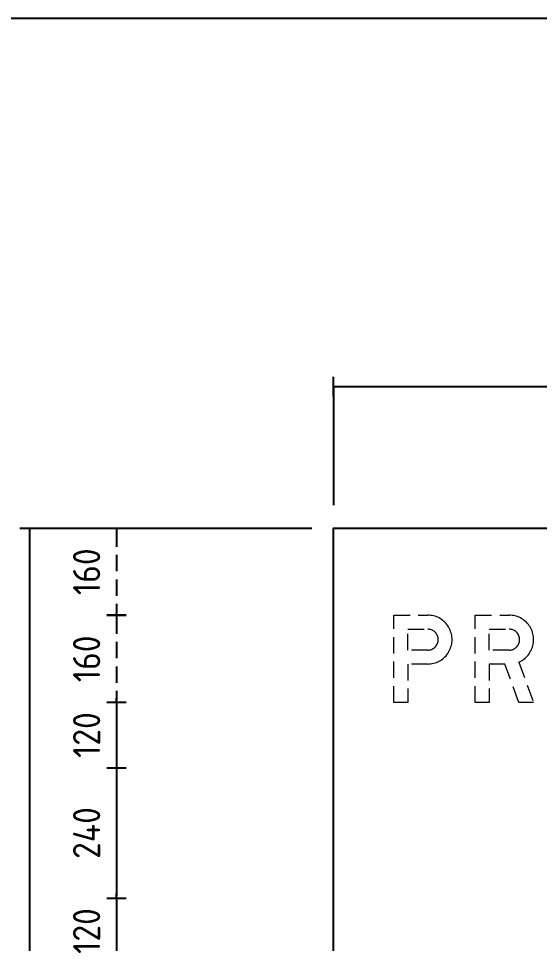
# Model space of a CAD drawing. Extents: x 0 to 420, y 0 to 297.
# Drawn here: x 163.4 to 211.3, y 207.5 to 292.5 of the extents above; entities that cross this region are included whole.
import ezdxf
from ezdxf.enums import TextEntityAlignment as Align

# ---------------------------------------------------------------- set-up
doc = ezdxf.new("R2010")
doc.units = 0
doc.header["$LTSCALE"] = 12
doc.header["$MEASUREMENT"] = 0
doc.header["$PDSIZE"] = 4
doc.linetypes.add('HIDDEN2', pattern=[0.1875, 0.125, -0.0625])
doc.layers.get('0').update_dxf_attribs({"linetype": 'CONTINUOUS'})
doc.layers.get('DEFPOINTS').update_dxf_attribs({"linetype": 'CONTINUOUS'})
for name, color, linetype in [('L25', 1, 'CONTINUOUS'), ('L35', 3, 'CONTINUOUS'), ('T25', 1, 'CONTINUOUS'), ('TBLK18', 4, 'CONTINUOUS'), ('TBLK25', 1, 'CONTINUOUS'), ('TBLK35', 3, 'CONTINUOUS'), ('TBLK50', 7, 'CONTINUOUS')]:
    doc.layers.add(name, color=color, linetype=linetype)
doc.styles.add('ISO', font='iso')
doc.dimstyles.new('SIGNSDIM-20', dxfattribs={"dimtxt": 2.5, "dimasz": 0.2, "dimexe": 1.5, "dimexo": 2, "dimgap": 1.5, "dimtad": 1, "dimdec": 0, "dimlfac": 20, "dimrnd": 1, "dimdsep": 46, "dimlunit": 6, "dimtxsty": 'ISO', "dimblk": 'SGNDIM', "dimcen": 2.5, "dimse1": 1, "dimse2": 1, "dimadec": 0, "dimazin": 0, "dimtfac": 1, "dimtdec": 0, "dimtix": 1, "dimtmove": 0, "dimatfit": 3, "dimldrblk": 'SGNDIM', "dimfxl": 0, "dimtolj": 1, "dimtzin": 0, "dimarcsym": 0})

# ---------------------------------------------------------------- blocks, each defined once
blk = doc.blocks.new('SGNDIM')
for p, q in [((0, 4.5), (0, -4.5)), ((0, 0), (-1, 0))]:
    blk.add_line(p, q)
blk = doc.blocks.new('*D41')
at = {"layer": 'DEFPOINTS', "color": 0}
for p in [(200.393, 245.688), (164.393, 163.688), (200.393, 163.688)]:
    blk.add_point(p, dxfattribs=at)
at = {"layer": 'T25', "color": 0, "lineweight": -2}
blk.add_line((164.393, 245.488), (164.393, 163.888), dxfattribs=at)
at = {"layer": 'T25', "color": 0, "lineweight": -2, "xscale": 0.2, "yscale": 0.2, "zscale": 0.2}
for p, rotation in [((164.393, 245.688), 90), ((164.393, 163.688), 270)]:
    blk.add_blockref('SGNDIM', p, dxfattribs=dict(at, rotation=rotation))
at = {"layer": 'T25', "color": 0, "insert": (161.455, 204.688), "char_height": 2.5, "attachment_point": 5, "rotation": 90, "style": 'ISO'}
blk.add_mtext('\\A1;1,640', dxfattribs=at)
blk = doc.blocks.new('*D51')
at = {"layer": 'DEFPOINTS', "color": 0, "linetype": 'HIDDEN2'}
for p in [(200.393, 245.688), (172.393, 237.688), (200.393, 237.688)]:
    blk.add_point(p, dxfattribs=at)
at = {"layer": 'T25', "color": 0, "linetype": 'HIDDEN2', "lineweight": -2}
blk.add_line((172.393, 245.488), (172.393, 237.888), dxfattribs=at)
at = {"layer": 'T25', "color": 0, "linetype": 'HIDDEN2', "lineweight": -2, "xscale": 0.2, "yscale": 0.2, "zscale": 0.2}
for p, rotation in [((172.393, 245.688), 90), ((172.393, 237.688), 270)]:
    blk.add_blockref('SGNDIM', p, dxfattribs=dict(at, rotation=rotation))
at = {"layer": 'T25', "color": 0, "linetype": 'HIDDEN2', "insert": (169.643, 241.688), "char_height": 2.5, "attachment_point": 5, "rotation": 90, "style": 'ISO'}
blk.add_mtext('\\A1;160', dxfattribs=at)
blk = doc.blocks.new('*D50')
at = {"layer": 'DEFPOINTS', "color": 0, "linetype": 'HIDDEN2'}
for p in [(200.393, 237.688), (172.393, 229.688), (200.393, 229.688)]:
    blk.add_point(p, dxfattribs=at)
at = {"layer": 'T25', "color": 0, "linetype": 'HIDDEN2', "lineweight": -2}
blk.add_line((172.393, 237.488), (172.393, 229.888), dxfattribs=at)
at = {"layer": 'T25', "color": 0, "linetype": 'HIDDEN2', "lineweight": -2, "xscale": 0.2, "yscale": 0.2, "zscale": 0.2}
for p, rotation in [((172.393, 237.688), 90), ((172.393, 229.688), 270)]:
    blk.add_blockref('SGNDIM', p, dxfattribs=dict(at, rotation=rotation))
at = {"layer": 'T25', "color": 0, "linetype": 'HIDDEN2', "insert": (169.643, 233.688), "char_height": 2.5, "attachment_point": 5, "rotation": 90, "style": 'ISO'}
blk.add_mtext('\\A1;160', dxfattribs=at)
blk = doc.blocks.new('*D49')
at = {"layer": 'DEFPOINTS', "color": 0}
for p in [(200.393, 229.688), (172.393, 223.688), (200.393, 223.688)]:
    blk.add_point(p, dxfattribs=at)
at = {"layer": 'T25', "color": 0, "lineweight": -2}
for p, q in [((172.393, 229.888), (172.393, 230.088)), ((172.393, 229.688), (172.393, 223.688)), ((172.393, 223.488), (172.393, 223.288))]:
    blk.add_line(p, q, dxfattribs=at)
at = {"layer": 'T25', "color": 0, "lineweight": -2, "xscale": 0.2, "yscale": 0.2, "zscale": 0.2}
for p, rotation in [((172.393, 229.688), 270), ((172.393, 223.688), 90)]:
    blk.add_blockref('SGNDIM', p, dxfattribs=dict(at, rotation=rotation))
at = {"layer": 'T25', "color": 0, "insert": (169.643, 226.688), "char_height": 2.5, "attachment_point": 5, "rotation": 90, "style": 'ISO'}
blk.add_mtext('\\A1;120', dxfattribs=at)
blk = doc.blocks.new('*D48')
at = {"layer": 'DEFPOINTS', "color": 0}
for p in [(200.393, 223.688), (172.393, 211.688), (200.393, 211.688)]:
    blk.add_point(p, dxfattribs=at)
at = {"layer": 'T25', "color": 0, "lineweight": -2}
blk.add_line((172.393, 223.488), (172.393, 211.888), dxfattribs=at)
at = {"layer": 'T25', "color": 0, "lineweight": -2, "xscale": 0.2, "yscale": 0.2, "zscale": 0.2}
for p, rotation in [((172.393, 223.688), 90), ((172.393, 211.688), 270)]:
    blk.add_blockref('SGNDIM', p, dxfattribs=dict(at, rotation=rotation))
at = {"layer": 'T25', "color": 0, "insert": (169.643, 217.688), "char_height": 2.5, "attachment_point": 5, "rotation": 90, "style": 'ISO'}
blk.add_mtext('\\A1;240', dxfattribs=at)
blk = doc.blocks.new('*D47')
at = {"layer": 'DEFPOINTS', "color": 0}
for p in [(200.393, 211.688), (172.393, 205.688), (200.393, 205.688)]:
    blk.add_point(p, dxfattribs=at)
at = {"layer": 'T25', "color": 0, "lineweight": -2}
for p, q in [((172.393, 211.888), (172.393, 212.088)), ((172.393, 211.688), (172.393, 205.688)), ((172.393, 205.488), (172.393, 205.288))]:
    blk.add_line(p, q, dxfattribs=at)
at = {"layer": 'T25', "color": 0, "lineweight": -2, "xscale": 0.2, "yscale": 0.2, "zscale": 0.2}
for p, rotation in [((172.393, 211.688), 270), ((172.393, 205.688), 90)]:
    blk.add_blockref('SGNDIM', p, dxfattribs=dict(at, rotation=rotation))
at = {"layer": 'T25', "color": 0, "insert": (169.643, 208.688), "char_height": 2.5, "attachment_point": 5, "rotation": 90, "style": 'ISO'}
blk.add_mtext('\\A1;120', dxfattribs=at)
blk = doc.blocks.new('*D52')
at = {"layer": 'DEFPOINTS', "color": 0}
for p in [(292.34, 258.688), (192.34, 245.688), (292.34, 245.688)]:
    blk.add_point(p, dxfattribs=at)
at = {"layer": 'T25', "color": 0, "lineweight": -2}
blk.add_line((192.54, 258.688), (292.14, 258.688), dxfattribs=at)
at = {"layer": 'T25', "color": 0, "lineweight": -2, "xscale": 0.2, "yscale": 0.2, "zscale": 0.2, "rotation": 180}
blk.add_blockref('SGNDIM', (192.34, 258.688), dxfattribs=at)
at = {"layer": 'T25', "color": 0, "lineweight": -2, "xscale": 0.2, "yscale": 0.2, "zscale": 0.2}
blk.add_blockref('SGNDIM', (292.34, 258.688), dxfattribs=at)
at = {"layer": 'T25', "color": 0, "insert": (242.34, 261.626), "char_height": 2.5, "attachment_point": 5, "style": 'ISO'}
blk.add_mtext('\\A1;2,000', dxfattribs=at)
blk = doc.blocks.new('A3BBLK')
at = {"layer": 'TBLK50'}
blk.add_line((415.5, 292.5), (13, 292.5), dxfattribs=at)
blk = doc.blocks.new('a3_in_vtblk_trial')
blk.add_blockref('A3BBLK', (0, 0))
at = {"layer": 'TBLK18', "style": 'ISO'}
blk.add_attdef('MR_DIRECTORATE', text='', height=1.5, dxfattribs=at).set_placement((381.5, 67.119), align=Align.CENTER)
for tag, p in [('STREET_NAME', (355.514, 61.1)), ('SUBURB_POSTCODE', (388.488, 61.1)), ('TELEPHONE_NO.', (368.306, 58.836)), ('FAX_NO.', (393.555, 58.836))]:
    blk.add_attdef(tag, p, '', height=1.5, dxfattribs=at)
at = {"layer": 'TBLK25', "style": 'ISO'}
for tag, height, p in [('MR_BRANCH', 2, (381.5, 64.199)), ('ROAD_SECTION', 1.75, (384.5, 29.162)), ('SLK', 1.75, (384.5, 26.108)), ('CHAINAGE', 1.75, (384.5, 19.205)), ('DRG_TYPE_03', 1.75, (360.514, 11.498)), ('DRG_TYPE_02', 1.75, (360.514, 8.361)), ('DRG_TYPE_01', 1.75, (360.3, 5.421))]:
    blk.add_attdef(tag, text='', height=height, dxfattribs=at).set_placement(p, align=Align.CENTER)
for tag, p, height in [('FILE_NUMBER', (371.773, 53.237), 2.5), ('DESIGNED_/_DRAWN', (371.773, 48.487), 2), ('DATE', (405.683, 48.487), 2), ('VERIFIED', (371.773, 43.487), 2), ('DATE', (405.683, 43.404), 2), ('APPROVED', (371.773, 38.487), 2), ('DATE', (405.683, 38.392), 2), ('LOCAL_AUTHORITY', (370.48, 16.733), 1.25)]:
    blk.add_attdef(tag, p, '', height=height, dxfattribs=at)
at = {"layer": 'TBLK35', "style": 'ISO', "width": 0.9}
for tag, p in [('ROAD_PROJECT&NUMBER', (384.5, 32.231)), ('DRAWING_DESCRIPTION', (384.5, 22.288))]:
    blk.add_attdef(tag, text='', height=2.5, dxfattribs=at).set_placement(p, align=Align.CENTER)
at = {"layer": 'TBLK50', "style": 'ISO'}
blk.add_attdef('DRG_NUMBER', (370.5, 6.021), '', height=5, dxfattribs=at)

msp = doc.modelspace()

# ---------------------------------------------------------------- linework, layer by layer
at = {"layer": 'L25'}
for p, q in [((192.34, 258.688), (192.34, 247.806)), ((164.393, 245.688), (190.34, 245.688))]:
    msp.add_line(p, q, dxfattribs=at)
at = {"layer": 'L25', "color": 1, "linetype": 'HIDDEN2', "lineweight": 0}
for points in [[(197.878, 237.694), (200.993, 237.694)], [(200.993, 233.21), (199.153, 233.21), (199.153, 229.691), (197.878, 229.691), (197.878, 237.694)], [(203.231, 235.449), (203.231, 235.584), (203.22, 235.72), (203.196, 235.855), (203.173, 235.99), (203.132, 236.119), (203.09, 236.248), (203.038, 236.372), (202.979, 236.495), (202.914, 236.613), (202.838, 236.724), (202.761, 236.836), (202.673, 236.942), (202.579, 237.042), (202.485, 237.13), (202.379, 237.218), (202.268, 237.3), (202.156, 237.371), (202.039, 237.441), (201.915, 237.5), (201.792, 237.547), (201.663, 237.594), (201.533, 237.629), (201.398, 237.659), (201.263, 237.676), (201.128, 237.688), (200.993, 237.694)], [(205.365, 237.694), (208.479, 237.694)], [(209.36, 233.369), (210.718, 229.691), (209.36, 229.691), (208.079, 233.21), (206.64, 233.21), (206.64, 229.691), (205.365, 229.691), (205.365, 237.694)], [(210.718, 235.449), (210.712, 235.584), (210.706, 235.72), (210.683, 235.855), (210.653, 235.99), (210.618, 236.119), (210.577, 236.248), (210.524, 236.372), (210.465, 236.495), (210.4, 236.613), (210.324, 236.724), (210.248, 236.836), (210.16, 236.942), (210.066, 237.042), (209.966, 237.13), (209.866, 237.218), (209.754, 237.3), (209.642, 237.371), (209.525, 237.441), (209.402, 237.5), (209.278, 237.547), (209.149, 237.594), (209.014, 237.629), (208.884, 237.659), (208.749, 237.676), (208.614, 237.688), (208.479, 237.694)], [(199.153, 236.413), (200.993, 236.413)], [(200.993, 234.491), (199.153, 234.491), (199.153, 236.413)], [(201.956, 235.449), (201.95, 235.543), (201.939, 235.631), (201.921, 235.714), (201.892, 235.802), (201.856, 235.878), (201.809, 235.961), (201.762, 236.031), (201.704, 236.102), (201.645, 236.16), (201.574, 236.219), (201.498, 236.272), (201.422, 236.313), (201.339, 236.348), (201.257, 236.378), (201.169, 236.395), (201.081, 236.407), (200.993, 236.413)], [(206.64, 236.413), (208.479, 236.413)], [(208.479, 234.491), (206.64, 234.491), (206.64, 236.413)], [(209.437, 235.449), (209.437, 235.543), (209.425, 235.631), (209.402, 235.714), (209.378, 235.802), (209.343, 235.878), (209.296, 235.961), (209.249, 236.031), (209.19, 236.102), (209.125, 236.16), (209.061, 236.219), (208.984, 236.272), (208.908, 236.313), (208.826, 236.348), (208.743, 236.378), (208.655, 236.395), (208.567, 236.407), (208.479, 236.413)], [(200.993, 233.21), (201.128, 233.216), (201.263, 233.228), (201.398, 233.246), (201.533, 233.275), (201.663, 233.31), (201.792, 233.357), (201.915, 233.404), (202.039, 233.463), (202.156, 233.534), (202.268, 233.604), (202.379, 233.686), (202.485, 233.775), (202.579, 233.863), (202.673, 233.963), (202.761, 234.068), (202.838, 234.174), (202.914, 234.292), (202.979, 234.409), (203.038, 234.533), (203.09, 234.656), (203.132, 234.785), (203.173, 234.915), (203.196, 235.05), (203.22, 235.179), (203.231, 235.314), (203.231, 235.449)], [(200.993, 234.491), (201.081, 234.497), (201.169, 234.509), (201.257, 234.527), (201.339, 234.556), (201.422, 234.591), (201.498, 234.632), (201.574, 234.685), (201.645, 234.738), (201.704, 234.803), (201.762, 234.873), (201.809, 234.944), (201.856, 235.02), (201.892, 235.103), (201.921, 235.191), (201.939, 235.273), (201.95, 235.361), (201.956, 235.449)], [(208.479, 234.491), (208.567, 234.497), (208.655, 234.509), (208.743, 234.527), (208.826, 234.556), (208.908, 234.591), (208.984, 234.632), (209.061, 234.685), (209.125, 234.738), (209.19, 234.803), (209.249, 234.873), (209.296, 234.944), (209.343, 235.02), (209.378, 235.103), (209.402, 235.191), (209.425, 235.273), (209.437, 235.361), (209.437, 235.449)], [(209.36, 233.369), (209.484, 233.434), (209.607, 233.498), (209.725, 233.569), (209.836, 233.651), (209.942, 233.739), (210.042, 233.833), (210.136, 233.933), (210.23, 234.039), (210.312, 234.151), (210.389, 234.268), (210.453, 234.386), (210.518, 234.509), (210.571, 234.638), (210.612, 234.768), (210.653, 234.903), (210.683, 235.038), (210.7, 235.173), (210.712, 235.314), (210.718, 235.449)]]:
    msp.add_lwpolyline(points, dxfattribs=at)
at = {"layer": 'L35'}
msp.add_lwpolyline([(192.34, 163.688), (192.34, 245.688), (292.34, 245.688), (292.34, 163.688)], close=True, dxfattribs=at)

# ---------------------------------------------------------------- block references
at = {"layer": 'L25'}
msp.add_blockref('a3_in_vtblk_trial', (0, 0), dxfattribs=at)

# ---------------------------------------------------------------- dimensions: what is measured, and where the dimension line sits
at = {"layer": 'T25'}
dim = msp.add_linear_dim(base=(292.34, 258.688), p1=(192.34, 245.688), p2=(292.34, 245.688), dimstyle='SIGNSDIM-20', dxfattribs=at)
dim.commit()
dim.dimension.update_dxf_attribs({"geometry": '*D52', "text_midpoint": (242.34, 261.626)})
for base, p1, p2, picture, middle in [((164.393, 163.688), (200.393, 245.688), (200.393, 163.688), '*D41', (161.455, 204.688)), ((172.393, 223.688), (200.393, 229.688), (200.393, 223.688), '*D49', (169.643, 226.688)), ((172.393, 211.688), (200.393, 223.688), (200.393, 211.688), '*D48', (169.643, 217.688)), ((172.393, 205.688), (200.393, 211.688), (200.393, 205.688), '*D47', (169.643, 208.688))]:
    dim = msp.add_linear_dim(base=base, p1=p1, p2=p2, angle=90, dimstyle='SIGNSDIM-20', dxfattribs=at)
    dim.commit()
    dim.dimension.update_dxf_attribs({"geometry": picture, "text_midpoint": middle})
at = {"layer": 'T25', "linetype": 'HIDDEN2'}
for base, p1, p2, picture, middle in [((172.393, 237.688), (200.393, 245.688), (200.393, 237.688), '*D51', (169.643, 241.688)), ((172.393, 229.688), (200.393, 237.688), (200.393, 229.688), '*D50', (169.643, 233.688))]:
    dim = msp.add_linear_dim(base=base, p1=p1, p2=p2, angle=90, dimstyle='SIGNSDIM-20', dxfattribs=at)
    dim.commit()
    dim.dimension.update_dxf_attribs({"geometry": picture, "text_midpoint": middle})

doc.saveas('drawing.dxf')
